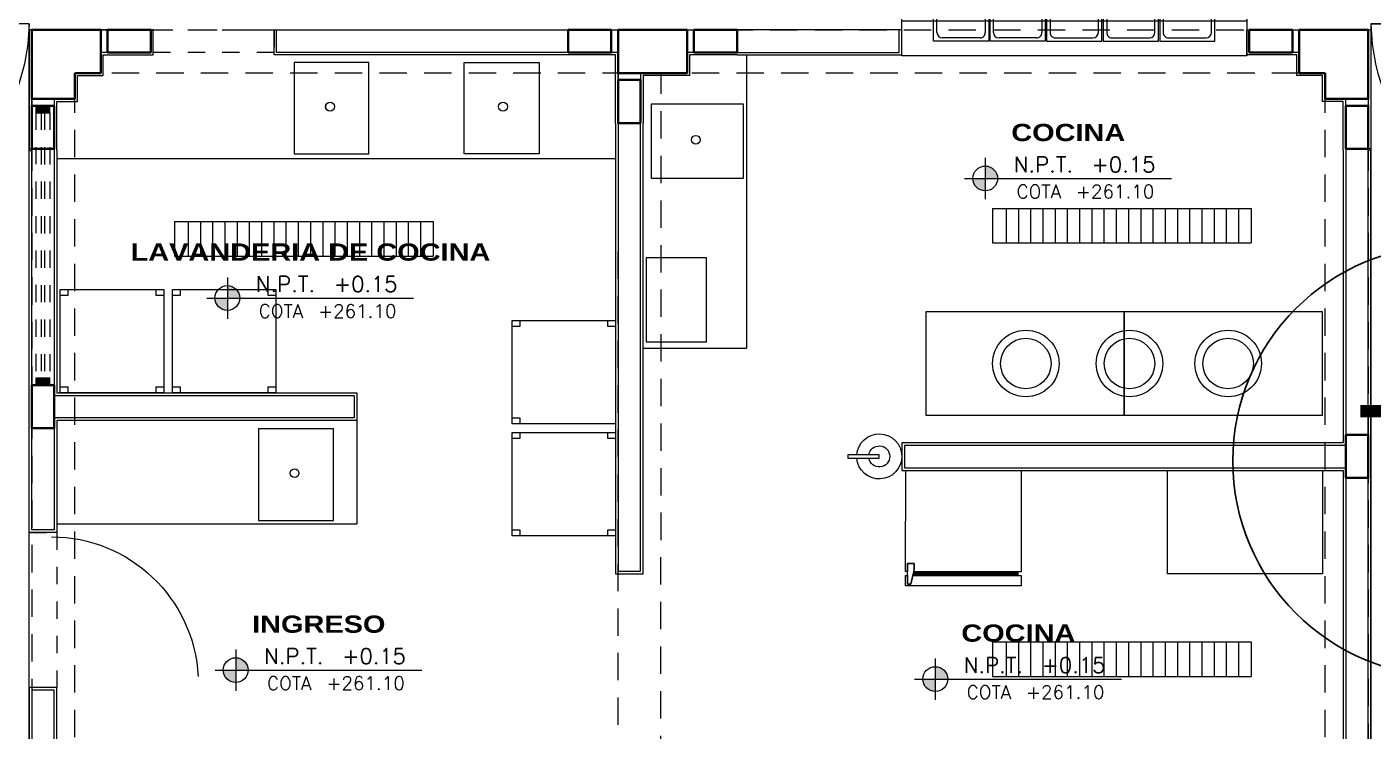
# Model space of a CAD drawing. Header units: metres. Extents: x 349703 to 349913, y 9282546 to 9282694.
# Drawn here: x 349721.92 to 349729.72, y 9282618.29 to 9282622.37 of the extents above; entities that cross this region are included whole.
import ezdxf
from ezdxf.enums import TextEntityAlignment as Align

# ---------------------------------------------------------------- set-up
doc = ezdxf.new("R2010")
doc.units = ezdxf.units.M
doc.header["$LTSCALE"] = 0.25
doc.linetypes.add('01 nivel$0$HIDDEN2', pattern=[0.1875, 0.125, -0.0625])
doc.linetypes.add('DASHED2', pattern=[0.762, 0.635, -0.127])
for name, color, linetype, lineweight in [('0_VANOS', 30, 'Continuous', 9), ('ARQ-FONDO', 253, 'CONTINUOUS', 9), ('LLORAD-TEXTO', 1, 'CONTINUOUS', 25)]:
    doc.layers.add(name, color=color, linetype=linetype, lineweight=lineweight)
doc.styles.add('MOYO2', font='arialbd.ttf', dxfattribs={"width": 1.2})
doc.styles.get("Standard").update_dxf_attribs({"font": 'arial.ttf'})
doc.styles.add('TM-DIM', font='romans.shx')

# ---------------------------------------------------------------- blocks, each defined once
blk = doc.blocks.new('vereda sumñdcjw')
at = {"layer": 'ARQ-FONDO', "flags": 128}
blk.add_lwpolyline([(350088.42, 9282377.5818), (350100.95, 9282377.5818), (350100.95, 9282359.5518), (350098.575, 9282359.5518), (350098.575, 9282346.2018), (350090.795, 9282346.2018), (350090.795, 9282359.5518), (350088.42, 9282359.5518), (350088.42, 9282377.5818)], dxfattribs=at)
blk = doc.blocks.new('VIGAS SUM Y COCINA')
at = {"layer": 'ARQ-FONDO', "linetype": 'DASHED2', "lineweight": 0}
for points in [[(350156.2822, 9282359.5168), (350163.2322, 9282359.5168), (350163.2322, 9282359.2668), (350156.2822, 9282359.2668)], [(350159.5322, 9282359.2668), (350159.2822, 9282359.2668), (350159.2772, 9282346.4668), (350159.5272, 9282346.4668)], [(350156.1322, 9282359.1168), (350155.8822, 9282359.1168), (350155.8822, 9282346.6168), (350156.1322, 9282346.6168)], [(350163.3822, 9282359.1168), (350163.6322, 9282359.1168), (350163.6322, 9282346.6168), (350163.3822, 9282346.6168)]]:
    blk.add_lwpolyline(points, close=True, dxfattribs=at)
blk = doc.blocks.new('Canaleta 1.20x0.2')
at = {"layer": 'ARQ-FONDO'}
for p, q in [((-0.2, -1.35), (-0.2, 0.15)), ((0, 0.15), (-0.2, 0.15)), ((0, -1.35), (0, 0.15)), ((0, 0.0765), (-0.2, 0.0765)), ((0, 0.0056), (-0.2, 0.0056)), ((0, -0.0653), (-0.2, -0.0653)), ((0, -0.1362), (-0.2, -0.1362)), ((0, -0.2072), (-0.2, -0.2072)), ((0, -0.2072), (-0.2, -0.2072)), ((0, -0.2781), (-0.2, -0.2781)), ((0, -0.349), (-0.2, -0.349)), ((0, -0.4199), (-0.2, -0.4199)), ((0, -0.4908), (-0.2, -0.4908)), ((0, -0.5617), (-0.2, -0.5617)), ((0, -0.6327), (-0.2, -0.6327)), ((0, -0.7036), (-0.2, -0.7036)), ((0, -0.7036), (-0.2, -0.7036)), ((0, -0.7745), (-0.2, -0.7745)), ((0, -0.8454), (-0.2, -0.8454)), ((0, -0.9163), (-0.2, -0.9163)), ((0, -0.9872), (-0.2, -0.9872)), ((0, -1.0582), (-0.2, -1.0582)), ((0, -1.1291), (-0.2, -1.1291)), ((0, -1.2), (-0.2, -1.2)), ((0, -1.2709), (-0.2, -1.2709)), ((0, -1.35), (-0.2, -1.35)), ((0, -1.35), (-0.2, -1.35))]:
    blk.add_line(p, q, dxfattribs=at)
blk = doc.blocks.new('EXTINTOR')
at = {"layer": 'ARQ-FONDO'}
blk.add_lwpolyline([(2787.2156, 1117.3544), (2787.0336, 1117.3544), (2787.0336, 1117.3734), (2787.2156, 1117.3734)], close=True, dxfattribs=at)
for radius, start, end in [(0.1306, 183.70032, 175.34671), (0.0611, 187.92066, 170.02475)]:
    blk.add_arc((2787.2156, 1117.3628), radius, start, end, dxfattribs=at)
blk = doc.blocks.new('*U591')
h = blk.add_hatch(color=251)
h.paths.add_polyline_path([(0.75, -0.1724), (0.75, -0.2324), (0.81, -0.2324, 0.414214)])
h.paths.add_polyline_path([(0.75, -0.2324), (0.69, -0.2324, 0.414214), (0.75, -0.2924)])
at = {"color": 2}
for p, q in [((0.75, -0.1324), (0.75, -0.3324)), ((0.65, -0.2324), (1.65, -0.2324))]:
    blk.add_line(p, q, dxfattribs=at)
blk.add_circle((0.75, -0.2324), 0.06, dxfattribs=at)
at = {"color": 2, "style": 'TM-DIM'}
blk.add_text('COTA', height=0.065, rotation=360, dxfattribs=at).set_placement((1.0088, -0.3282), align=Align.CENTER)
for tag, p, height in [('NIV_P', (0.8881, -0.2024), 0.075), ('VALOR_P', (1.2641, -0.2024), 0.075), ('COTA_P', (1.1884, -0.3282), 0.065)]:
    blk.add_attdef(tag, p, '', height=height, rotation=360, dxfattribs=at)
blk = doc.blocks.new('*U923')
at = {"linetype": 'Continuous', "true_color": 0xbebebe}
for points in [[(3032.1314, 1351.1888), (3032.1314, 1351.2688), (3032.1714, 1351.2688), (3032.1714, 1351.1888)], [(3033.7114, 1351.1888), (3033.7114, 1351.2688), (3033.7514, 1351.2688), (3033.7514, 1351.1888)]]:
    blk.add_hatch(color=9, dxfattribs=at).paths.add_polyline_path(points)
at = {"layer": '0_VANOS', "linetype": 'Continuous'}
for p, q in [((3032.1314, 1351.2688), (3032.1714, 1351.2688)), ((3032.1314, 1351.2688), (3032.1314, 1351.1888)), ((3032.1714, 1351.2688), (3032.1714, 1351.1888)), ((3033.7114, 1351.1888), (3033.7114, 1351.2688)), ((3033.7114, 1351.2688), (3033.7514, 1351.2688)), ((3033.7514, 1351.2688), (3033.7514, 1351.1888)), ((3032.1714, 1351.1888), (3032.1314, 1351.1888)), ((3033.7514, 1351.1888), (3033.7114, 1351.1888))]:
    blk.add_line(p, q, dxfattribs=at)
at = {"layer": '0_VANOS', "linetype": '01 nivel$0$HIDDEN2', "ltscale": 0.5}
for p, q in [((3032.1708, 1351.2688), (3033.7108, 1351.2688)), ((3032.1714, 1351.2388), (3033.7114, 1351.2388)), ((3032.1714, 1351.2188), (3033.7114, 1351.2188)), ((3032.1714, 1351.1888), (3033.7114, 1351.1888))]:
    blk.add_line(p, q, dxfattribs=at)
at = {"layer": '0_VANOS', "linetype": '01 nivel$0$HIDDEN2'}
blk.add_line((3033.7114, 1351.2688), (3033.7514, 1351.2688), dxfattribs=at)
blk = doc.blocks.new('1.20')
at = {"layer": 'ARQ-FONDO', "ltscale": 0.025}
blk.add_line((349690.029, 9282634.2128), (349689.989, 9282634.2128), dxfattribs=at)
blk.add_lwpolyline([(349690.029, 9282634.2128), (349690.029, 9282634.1128), (349689.999, 9282634.1128), (349689.999, 9282634.1628), (349689.989, 9282634.1628), (349689.989, 9282634.2128)], dxfattribs=at)
at = {"layer": 'ARQ-FONDO', "lineweight": 0, "ltscale": 0.7, "flags": 128}
blk.add_lwpolyline([(349688.799, 9282634.1128), (349689.999, 9282634.1128)], dxfattribs=at)
at = {"layer": 'ARQ-FONDO', "ltscale": 0.025}
blk.add_lwpolyline([(349689.999, 9282634.1128), (349689.999, 9282634.0628), (349691.169, 9282634.0628), (349691.169, 9282634.1128)], close=True, dxfattribs=at)
at = {"layer": 'ARQ-FONDO', "lineweight": 0, "ltscale": 0.7}
blk.add_arc((349689.985, 9282634.1372), 1.1863, 181.17942, 356.4034, dxfattribs=at)
blk = doc.blocks.new('*U933')
blk.add_arc((0.0215, 0.0476), 0.8535, 0.15786, 87.08143)
blk = doc.blocks.new('feoie cocina')
at = {"layer": 'ARQ-FONDO'}
for p, q in [((350181.7959, 9282361.0762), (350181.7959, 9282360.9912)), ((350181.8259, 9282361.0762), (350181.8259, 9282360.9912)), ((350182.7059, 9282361.0762), (350182.7059, 9282360.9912)), ((350182.7359, 9282361.0762), (350182.7359, 9282360.9912)), ((350182.7959, 9282361.0762), (350182.7959, 9282360.9912)), ((350182.8259, 9282361.0762), (350182.8259, 9282360.9912)), ((350183.7059, 9282361.0762), (350183.7059, 9282360.9912)), ((350183.7359, 9282361.0762), (350183.7359, 9282360.9912)), ((350182.7659, 9282360.9912), (350181.7659, 9282360.9912)), ((350181.7659, 9282360.9912), (350181.7659, 9282360.9612)), ((350183.7659, 9282360.9912), (350182.7659, 9282360.9912)), ((350182.7659, 9282360.9912), (350182.7659, 9282360.9612)), ((350182.7659, 9282360.9912), (350182.7659, 9282360.9612)), ((350183.7659, 9282360.9912), (350183.7659, 9282360.9612)), ((350182.7659, 9282360.9612), (350181.7659, 9282360.9612)), ((350181.7959, 9282360.9612), (350181.7959, 9282360.8762)), ((350181.8259, 9282360.9612), (350181.8259, 9282360.8762)), ((350182.7059, 9282360.9612), (350182.7059, 9282360.8762)), ((350182.7359, 9282360.9612), (350182.7359, 9282360.8762)), ((350183.7659, 9282360.9612), (350182.7659, 9282360.9612)), ((350182.7959, 9282360.9612), (350182.7959, 9282360.8762)), ((350182.8259, 9282360.9612), (350182.8259, 9282360.8762)), ((350183.7059, 9282360.9612), (350183.7059, 9282360.8762)), ((350183.7359, 9282360.9612), (350183.7359, 9282360.8762)), ((350182.7659, 9282360.8762), (350181.7659, 9282360.8762)), ((350181.7659, 9282360.8762), (350181.7659, 9282360.8462)), ((350182.7659, 9282360.8462), (350181.7659, 9282360.8462)), ((350181.7959, 9282360.8462), (350181.7959, 9282360.8212)), ((350181.8259, 9282360.8462), (350181.8259, 9282360.8212)), ((350182.7059, 9282360.8462), (350182.7059, 9282360.8212)), ((350182.7359, 9282360.8462), (350182.7359, 9282360.8212)), ((350183.7659, 9282360.8762), (350182.7659, 9282360.8762)), ((350182.7659, 9282360.8762), (350182.7659, 9282360.8462)), ((350182.7659, 9282360.8762), (350182.7659, 9282360.8462)), ((350183.7659, 9282360.8462), (350182.7659, 9282360.8462)), ((350182.7959, 9282360.8462), (350182.7959, 9282360.8212)), ((350182.8259, 9282360.8462), (350182.8259, 9282360.8212)), ((350183.7059, 9282360.8462), (350183.7059, 9282360.8212)), ((350183.7359, 9282360.8462), (350183.7359, 9282360.8212)), ((350183.7659, 9282360.8762), (350183.7659, 9282360.8462)), ((350181.9499, 9282360.2062), (350181.9499, 9282360.7361)), ((350181.9499, 9282360.7361), (350182.2699, 9282360.7361)), ((350181.9699, 9282360.2562), (350181.9699, 9282360.6861)), ((350181.9999, 9282360.7161), (350182.2199, 9282360.7161)), ((350182.2499, 9282360.6861), (350182.2499, 9282360.2562)), ((350182.2699, 9282360.7361), (350182.2699, 9282360.2062)), ((350182.2779, 9282360.2062), (350182.2779, 9282360.7361)), ((350182.2779, 9282360.7361), (350182.5979, 9282360.7361)), ((350182.2979, 9282360.2562), (350182.2979, 9282360.6861)), ((350182.3279, 9282360.7161), (350182.5479, 9282360.7161)), ((350182.5779, 9282360.6861), (350182.5779, 9282360.2562)), ((350182.5979, 9282360.7361), (350182.5979, 9282360.2062)), ((350182.6059, 9282360.7361), (350182.6059, 9282360.2062)), ((350182.9259, 9282360.7361), (350182.6059, 9282360.7361)), ((350182.6259, 9282360.6861), (350182.6259, 9282360.2562)), ((350182.8759, 9282360.7161), (350182.6559, 9282360.7161)), ((350182.9059, 9282360.2562), (350182.9059, 9282360.6861)), ((350182.9259, 9282360.2062), (350182.9259, 9282360.7361)), ((350182.9339, 9282360.7361), (350182.9339, 9282360.2062)), ((350183.2539, 9282360.7361), (350182.9339, 9282360.7361)), ((350182.9539, 9282360.6861), (350182.9539, 9282360.2562)), ((350183.2039, 9282360.7161), (350182.9839, 9282360.7161)), ((350183.2339, 9282360.2562), (350183.2339, 9282360.6861)), ((350183.2539, 9282360.2062), (350183.2539, 9282360.7361)), ((350183.2619, 9282360.7361), (350183.2619, 9282360.2062)), ((350183.5819, 9282360.7361), (350183.2619, 9282360.7361)), ((350183.2819, 9282360.6861), (350183.2819, 9282360.2562)), ((350183.5319, 9282360.7161), (350183.3119, 9282360.7161)), ((350183.5619, 9282360.2562), (350183.5619, 9282360.6861)), ((350183.5819, 9282360.2062), (350183.5819, 9282360.7361)), ((350183.7659, 9282360.6212), (350181.7659, 9282360.6212)), ((350182.0999, 9282360.4122), (350182.0999, 9282360.5321)), ((350182.1199, 9282360.5301), (350182.1199, 9282360.4122)), ((350182.4279, 9282360.4122), (350182.4279, 9282360.5321)), ((350182.4479, 9282360.5301), (350182.4479, 9282360.4122)), ((350182.7559, 9282360.5301), (350182.7559, 9282360.4122)), ((350182.7759, 9282360.4122), (350182.7759, 9282360.5321)), ((350183.0839, 9282360.5301), (350183.0839, 9282360.4122)), ((350183.1039, 9282360.4122), (350183.1039, 9282360.5321)), ((350183.4119, 9282360.5301), (350183.4119, 9282360.4122)), ((350183.4319, 9282360.4122), (350183.4319, 9282360.5321)), ((350183.7659, 9282360.3212), (350181.7659, 9282360.3212)), ((350182.2699, 9282360.2062), (350181.9499, 9282360.2062)), ((350182.2199, 9282360.2251), (350182.0009, 9282360.2251)), ((350182.5979, 9282360.2062), (350182.2779, 9282360.2062)), ((350182.5479, 9282360.2251), (350182.3279, 9282360.2251)), ((350182.6059, 9282360.2062), (350182.9259, 9282360.2062)), ((350182.6559, 9282360.2251), (350182.8759, 9282360.2251)), ((350182.9339, 9282360.2062), (350183.2539, 9282360.2062)), ((350182.9839, 9282360.2251), (350183.2039, 9282360.2251)), ((350183.2619, 9282360.2062), (350183.5819, 9282360.2062)), ((350183.3119, 9282360.2251), (350183.5319, 9282360.2251))]:
    blk.add_line(p, q, dxfattribs=at)
blk.add_lwpolyline([(350183.7659, 9282360.1212), (350181.7659, 9282360.1212), (350181.7659, 9282360.8212), (350183.7659, 9282360.8212)], close=True, dxfattribs=at)
for centre, radius in [((350182.1094, 9282360.4716), 0.0605), ((350182.4374, 9282360.4716), 0.0605), ((350182.7664, 9282360.4716), 0.0605), ((350183.0944, 9282360.4716), 0.0605), ((350183.4224, 9282360.4716), 0.0605), ((350181.8167, 9282360.4711), 0.0191), ((350183.7134, 9282360.4712), 0.0191)]:
    blk.add_circle(centre, radius, dxfattribs=at)
for centre, radius, start, end in [((350181.9999, 9282360.6861), 0.03, 90, 180), ((350182.2199, 9282360.6861), 0.03, 0, 90), ((350182.3279, 9282360.6861), 0.03, 90, 180), ((350182.5479, 9282360.6861), 0.03, 0, 90), ((350182.6559, 9282360.6861), 0.03, 90, 180), ((350182.8759, 9282360.6861), 0.03, 0, 90), ((350182.9839, 9282360.6861), 0.03, 90, 180), ((350183.2039, 9282360.6861), 0.03, 0, 90), ((350183.3119, 9282360.6861), 0.03, 90, 180), ((350183.5319, 9282360.6861), 0.03, 0, 90), ((350182.0009, 9282360.2562), 0.031, 180, 270), ((350182.2199, 9282360.2552), 0.03, 270, 1.90915), ((350182.3279, 9282360.2562), 0.031, 180, 270), ((350182.5479, 9282360.2552), 0.03, 270, 1.90915), ((350182.6559, 9282360.2552), 0.03, 178.09085, 270), ((350182.8749, 9282360.2562), 0.031, 270, 0), ((350182.9839, 9282360.2552), 0.03, 178.09085, 270), ((350183.2029, 9282360.2562), 0.031, 270, 0), ((350183.3119, 9282360.2552), 0.03, 178.09085, 270), ((350183.5309, 9282360.2562), 0.031, 270, 0)]:
    blk.add_arc(centre, radius, start, end, dxfattribs=at)
blk = doc.blocks.new('sum y comedor varones')
at = {"layer": 'ARQ-FONDO'}
for p, q in [((350160.0272, 9282359.3718), (350160.0272, 9282357.6718)), ((350156.0272, 9282358.7718), (350159.2672, 9282358.7718)), ((350159.4272, 9282357.6718), (350160.0272, 9282357.6718)), ((350157.7672, 9282357.2518), (350157.7672, 9282356.6518)), ((350156.0272, 9282356.6518), (350157.7672, 9282356.6518))]:
    blk.add_line(p, q, dxfattribs=at)
for points in [[(350156.2972, 9282359.5168), (350155.8672, 9282359.5168), (350155.8672, 9282359.0918)], [(350156.0272, 9282358.8168), (350156.0272, 9282359.1018), (350156.1472, 9282359.1018), (350156.1472, 9282359.2518), (350156.2972, 9282359.2518), (350156.2972, 9282359.3718), (350156.5872, 9282359.3718), (350156.5872, 9282359.5168), (350156.3072, 9282359.5168)], [(350158.9922, 9282359.3718), (350158.9922, 9282359.3718), (350157.2872, 9282359.3718), (350157.2872, 9282359.5168), (350158.9922, 9282359.5168), (350158.9922, 9282359.3868)], [(350158.9922, 9282359.3868), (350158.9922, 9282359.5168), (350159.2572, 9282359.5168)], [(350159.2672, 9282359.5168), (350159.6972, 9282359.5168)], [(350159.7072, 9282359.5168), (350159.9722, 9282359.5168), (350159.9722, 9282359.3868)], [(350159.9722, 9282359.3718), (350160.9272, 9282359.3718), (350160.9272, 9282359.5168), (350159.9722, 9282359.5168), (350159.9722, 9282359.3868)], [(350163.4872, 9282358.8168), (350163.4872, 9282359.1018), (350163.3672, 9282359.1018), (350163.3672, 9282359.2518), (350163.2172, 9282359.2518), (350163.2172, 9282359.3718), (350162.9272, 9282359.3718), (350162.9272, 9282359.5168), (350163.2072, 9282359.5168)], [(350163.2172, 9282359.5168), (350163.6472, 9282359.5168), (350163.6472, 9282359.0918)], [(350159.2672, 9282359.2418), (350159.2672, 9282359.3718), (350158.9922, 9282359.3718)], [(350159.9722, 9282359.3718), (350159.6972, 9282359.3718), (350159.6972, 9282359.2518), (350159.4272, 9282359.2518), (350159.4272, 9282358.9768)], [(350159.2672, 9282358.9768), (350159.2672, 9282358.9768), (350159.2672, 9282359.2418)], [(350155.8672, 9282359.0918), (350155.8672, 9282358.8268), (350156.0122, 9282358.8268)], [(350163.6472, 9282359.0918), (350163.6472, 9282358.8268), (350163.5022, 9282358.8268)], [(350159.2672, 9282358.9768), (350159.2672, 9282356.3618), (350159.4272, 9282356.3618), (350159.4272, 9282358.9768)], [(350159.4122, 9282358.9768), (350159.2822, 9282358.9768)], [(350159.4122, 9282358.9768), (350159.2822, 9282358.9768)], [(350156.0272, 9282358.8168), (350156.0272, 9282357.4118), (350157.7672, 9282357.4118), (350157.7672, 9282357.2518), (350156.0272, 9282357.2518), (350156.0272, 9282356.6018), (350155.8672, 9282356.6018), (350155.8672, 9282358.8168), (350155.8822, 9282358.8168)], [(350163.4872, 9282358.8168), (350163.4872, 9282357.1218), (350160.9272, 9282357.1218), (350160.9272, 9282356.9618), (350163.4872, 9282356.9618), (350163.4872, 9282355.3068)], [(350163.6322, 9282355.3168), (350163.6472, 9282355.3168), (350163.6472, 9282358.8168), (350163.6322, 9282358.8168)], [(350162.2174, 9282357.2818), (350162.2174, 9282357.8818), (350161.0674, 9282357.8818), (350161.0674, 9282357.2818), (350162.2174, 9282357.2818)], [(350163.3674, 9282357.2818), (350163.3674, 9282357.8818), (350162.2174, 9282357.8818), (350162.2174, 9282357.2818), (350163.3674, 9282357.2818)], [(350162.4674, 9282356.9618), (350163.3674, 9282356.9618), (350163.3674, 9282356.3618), (350162.4674, 9282356.3618), (350162.4674, 9282356.9618)], [(350160.9597, 9282356.3018), (350160.9597, 9282356.4218), (350160.9997, 9282356.4218), (350160.9997, 9282356.3899), (350160.9797, 9282356.3018), (350160.9597, 9282356.3018)], [(350156.0272, 9282355.3068), (350156.0272, 9282355.7018), (350155.8672, 9282355.7018), (350155.8672, 9282355.3168), (350155.8822, 9282355.3168)]]:
    blk.add_lwpolyline(points, dxfattribs=at)
at = {"layer": 'ARQ-FONDO', "lineweight": 35}
for points in [[(350156.1322, 9282359.2668), (350156.2822, 9282359.2668), (350156.2822, 9282359.5168), (350155.8822, 9282359.5168), (350155.8822, 9282359.1168), (350156.1322, 9282359.1168)], [(350159.6822, 9282359.5168), (350159.2822, 9282359.5168), (350159.2822, 9282359.2668), (350159.6822, 9282359.2668)], [(350163.3822, 9282359.2668), (350163.2322, 9282359.2668), (350163.2322, 9282359.5168), (350163.6322, 9282359.5168), (350163.6322, 9282359.1168), (350163.3822, 9282359.1168)]]:
    blk.add_lwpolyline(points, close=True, dxfattribs=at)
at = {"layer": 'ARQ-FONDO'}
for points in [[(350156.2822, 9282359.5168), (350156.3222, 9282359.5168), (350156.3222, 9282359.3868), (350156.2822, 9282359.3868)], [(350158.9922, 9282359.3868), (350157.3022, 9282359.3868), (350157.3022, 9282359.5168), (350158.9922, 9282359.5168)], [(350159.2422, 9282359.5168), (350159.2822, 9282359.5168), (350159.2822, 9282359.3868), (350159.2422, 9282359.3868)], [(350159.6822, 9282359.5168), (350159.7222, 9282359.5168), (350159.7222, 9282359.3868), (350159.6822, 9282359.3868)], [(350159.9722, 9282359.3868), (350160.9122, 9282359.3868), (350160.9122, 9282359.5168), (350159.9722, 9282359.5168)], [(350163.1922, 9282359.5168), (350163.2322, 9282359.5168), (350163.2322, 9282359.3868), (350163.1922, 9282359.3868)], [(350157.4041, 9282359.3287), (350157.4041, 9282358.7972), (350157.8376, 9282358.7972), (350157.8376, 9282359.3287)], [(350158.8238, 9282359.3287), (350158.8238, 9282358.7972), (350158.3903, 9282358.7972), (350158.3903, 9282359.3287)], [(350159.4122, 9282359.2668), (350159.4122, 9282359.2268), (350159.2822, 9282359.2268), (350159.2822, 9282359.2668)], [(350156.0122, 9282359.1168), (350156.0122, 9282359.0768), (350155.8822, 9282359.0768), (350155.8822, 9282359.1168)], [(350163.6322, 9282359.1168), (350163.6322, 9282359.0768), (350163.5022, 9282359.0768), (350163.5022, 9282359.1168)], [(350159.4761, 9282359.0885), (350160.0077, 9282359.0885), (350160.0077, 9282358.655), (350159.4761, 9282358.655)], [(350159.4122, 9282358.9768), (350159.2822, 9282358.9768), (350159.2822, 9282356.3768), (350159.4122, 9282356.3768)], [(350155.8822, 9282358.8268), (350156.0122, 9282358.8268), (350156.0122, 9282356.6168), (350155.8822, 9282356.6168)], [(350163.6322, 9282358.8268), (350163.5022, 9282358.8268), (350163.5022, 9282355.0168), (350163.6322, 9282355.0168)], [(350159.4453, 9282357.7074), (350159.7941, 9282357.7074), (350159.7941, 9282358.1951), (350159.4453, 9282358.1951)], [(350156.0481, 9282357.4118), (350156.0481, 9282358.0118), (350156.6481, 9282358.0118), (350156.6481, 9282357.4118)], [(350156.0927, 9282357.9772), (350156.0481, 9282357.9772), (350156.0481, 9282358.0118), (350156.0927, 9282358.0118)], [(350156.6481, 9282357.9772), (350156.6034, 9282357.9772), (350156.6034, 9282358.0118), (350156.6481, 9282358.0118)], [(350156.6981, 9282357.4118), (350156.6981, 9282358.0118), (350157.2981, 9282358.0118), (350157.2981, 9282357.4118)], [(350156.7427, 9282357.9772), (350156.6981, 9282357.9772), (350156.6981, 9282358.0118), (350156.7427, 9282358.0118)], [(350157.2981, 9282357.9772), (350157.2534, 9282357.9772), (350157.2534, 9282358.0118), (350157.2981, 9282358.0118)], [(350158.6674, 9282357.2318), (350158.6674, 9282357.8318), (350159.2674, 9282357.8318), (350159.2674, 9282357.2318)], [(350158.7121, 9282357.7972), (350158.6674, 9282357.7972), (350158.6674, 9282357.8318), (350158.7121, 9282357.8318)], [(350159.2674, 9282357.7972), (350159.2227, 9282357.7972), (350159.2227, 9282357.8318), (350159.2674, 9282357.8318)], [(350157.7522, 9282357.2668), (350156.0122, 9282357.2668), (350156.0122, 9282357.3968), (350157.7522, 9282357.3968)], [(350156.0927, 9282357.4118), (350156.0481, 9282357.4118), (350156.0481, 9282357.4464), (350156.0927, 9282357.4464)], [(350156.6481, 9282357.4118), (350156.6034, 9282357.4118), (350156.6034, 9282357.4464), (350156.6481, 9282357.4464)], [(350156.7427, 9282357.4118), (350156.6981, 9282357.4118), (350156.6981, 9282357.4464), (350156.7427, 9282357.4464)], [(350157.2981, 9282357.4118), (350157.2534, 9282357.4118), (350157.2534, 9282357.4464), (350157.2981, 9282357.4464)], [(350158.7121, 9282357.2318), (350158.6674, 9282357.2318), (350158.6674, 9282357.2664), (350158.7121, 9282357.2664)], [(350157.1979, 9282357.2029), (350157.1979, 9282356.6714), (350157.6314, 9282356.6714), (350157.6314, 9282357.2029)], [(350158.6674, 9282356.5818), (350158.6674, 9282357.1818), (350159.2674, 9282357.1818), (350159.2674, 9282356.5818)], [(350158.7121, 9282357.1472), (350158.6674, 9282357.1472), (350158.6674, 9282357.1818), (350158.7121, 9282357.1818)], [(350159.2674, 9282357.1472), (350159.2227, 9282357.1472), (350159.2227, 9282357.1818), (350159.2674, 9282357.1818)], [(350160.9422, 9282356.9768), (350163.5022, 9282356.9768), (350163.5022, 9282357.1068), (350160.9422, 9282357.1068)], [(350160.9499, 9282356.9618), (350161.6199, 9282356.9615), (350161.6197, 9282356.3743), (350160.9962, 9282356.3745), (350160.9997, 9282356.3899), (350160.9997, 9282356.4218), (350160.9597, 9282356.4218), (350160.9597, 9282356.3746), (350160.9497, 9282356.3746)], [(350158.7121, 9282356.5818), (350158.6674, 9282356.5818), (350158.6674, 9282356.6164), (350158.7121, 9282356.6164)], [(350159.2674, 9282356.5818), (350159.2227, 9282356.5818), (350159.2227, 9282356.6164), (350159.2674, 9282356.6164)], [(350160.9945, 9282356.3668), (350161.6, 9282356.3666), (350161.6, 9282356.3598), (350160.9929, 9282356.36)], [(350160.9962, 9282356.3745), (350161.6, 9282356.3743), (350161.6, 9282356.3666), (350160.9945, 9282356.3668)], [(350160.9497, 9282356.3532), (350160.9597, 9282356.3532), (350160.9597, 9282356.3018), (350160.9797, 9282356.3018), (350160.9914, 9282356.3531), (350161.6197, 9282356.3529), (350161.6197, 9282356.2915), (350160.9497, 9282356.2918)], [(350160.9929, 9282356.36), (350161.6, 9282356.3598), (350161.6, 9282356.3529), (350160.9914, 9282356.3531)], [(350155.8822, 9282355.3068), (350156.0122, 9282355.3068), (350156.0122, 9282355.6868), (350155.8822, 9282355.6868)]]:
    blk.add_lwpolyline(points, close=True, dxfattribs=at)
at = {"layer": 'ARQ-FONDO', "lineweight": 35, "flags": 128}
for points in [[(350156.3222, 9282359.3868), (350156.3222, 9282359.5168), (350156.5722, 9282359.5168), (350156.5722, 9282359.3868), (350156.3222, 9282359.3868)], [(350158.9922, 9282359.3868), (350158.9922, 9282359.5168), (350159.2422, 9282359.5168), (350159.2422, 9282359.3868), (350158.9922, 9282359.3868)], [(350159.7222, 9282359.3868), (350159.7222, 9282359.5168), (350159.9722, 9282359.5168), (350159.9722, 9282359.3868), (350159.7222, 9282359.3868)], [(350162.9422, 9282359.3868), (350162.9422, 9282359.5168), (350163.1922, 9282359.5168), (350163.1922, 9282359.3868), (350162.9422, 9282359.3868)], [(350159.2822, 9282359.2268), (350159.4122, 9282359.2268), (350159.4122, 9282358.9768), (350159.2822, 9282358.9768), (350159.2822, 9282359.2268)], [(350155.8822, 9282359.0768), (350156.0122, 9282359.0768), (350156.0122, 9282358.8268), (350155.8822, 9282358.8268), (350155.8822, 9282359.0768)], [(350163.5022, 9282359.0768), (350163.6322, 9282359.0768), (350163.6322, 9282358.8268), (350163.5022, 9282358.8268), (350163.5022, 9282359.0768)], [(350155.8822, 9282357.4568), (350156.0122, 9282357.4568), (350156.0122, 9282357.2068), (350155.8822, 9282357.2068), (350155.8822, 9282357.4568)], [(350163.5022, 9282357.1681), (350163.6322, 9282357.1681), (350163.6322, 9282356.9181), (350163.5022, 9282356.9181), (350163.5022, 9282357.1681)]]:
    blk.add_lwpolyline(points, dxfattribs=at)
at = {"layer": 'ARQ-FONDO', "linetype": '01 nivel$0$HIDDEN2'}
for points in [[(350156.5872, 9282359.5168), (350157.2872, 9282359.5168), (350157.2872, 9282359.3868), (350156.5872, 9282359.3868)], [(350155.8672, 9282356.6018), (350156.0272, 9282356.6018), (350156.0272, 9282355.7018), (350155.8672, 9282355.7018)]]:
    blk.add_lwpolyline(points, close=True, dxfattribs=at)
at = {"layer": 'ARQ-FONDO'}
for centre, radius in [((350157.6121, 9282359.0718), 0.0255), ((350157.6123, 9282359.0718), 0.0255), ((350158.6152, 9282359.0718), 0.0255), ((350161.6464, 9282357.5818), 0.1928), ((350162.2474, 9282357.5818), 0.1928), ((350162.8195, 9282357.5818), 0.1928), ((350161.6464, 9282357.5818), 0.1463), ((350162.2474, 9282357.5818), 0.1463), ((350162.8195, 9282357.5818), 0.1463), ((350157.4065, 9282356.946), 0.0255)]:
    blk.add_circle(centre, radius, dxfattribs=at)
at = {"layer": 'ARQ-FONDO', "lineweight": 0}
blk.add_circle((350159.7331, 9282358.8799), 0.0255, dxfattribs=at)
at = {"layer": 'ARQ-FONDO'}
for name, p in [('feoie cocina', (-20.8386, -0.7544)), ('1.20', (474.8483, -274.561))]:
    blk.add_blockref(name, p, dxfattribs=at)
at = {"layer": 'ARQ-FONDO', "xscale": -1}
blk.add_blockref('1.20', (699844.6662, -274.561), dxfattribs=at)
for name, p, rotation in [('*U923', (351507.176, 9285391.2082), 90), ('EXTINTOR', (347373.5811, 9283474.4057), 180), ('*U933', (350155.9472, 9282355.7018), 270)]:
    blk.add_blockref(name, p, dxfattribs=dict(at, rotation=rotation))
at = {"layer": 'ARQ-FONDO', "xscale": 1.199999999999999, "yscale": 1.199999999999999, "zscale": 1.199999999999999}
for p in [(350160.511, 9282358.9341), (350156.1168, 9282358.2406), (350156.1651, 9282356.0823), (350160.2215, 9282356.0304)]:
    blk.add_blockref('*U591', p, dxfattribs=at).add_auto_attribs({'NIV_P': 'N.P.T.', 'COTA_P': '+261.10', 'VALOR_P': '+0.15'})
at = {"layer": 'ARQ-FONDO', "ltscale": 0.025, "xscale": -1, "rotation": 270}
for p in [(350162.8032, 9282358.4818), (350158.0603, 9282358.4047), (350162.8032, 9282355.9668)]:
    blk.add_blockref('Canaleta 1.20x0.2', p, dxfattribs=at)
at = {"layer": 'ARQ-FONDO', "lineweight": -2, "char_height": 0.1, "width": 3.247257, "attachment_point": 8, "style": 'MOYO2'}
for s, insert in [('COCINA', (350161.8927, 9282358.8705)), ('LAVANDERIA DE COCINA', (350157.4986, 9282358.1771)), ('INGRESO', (350157.5468, 9282356.0188)), ('COCINA', (350161.6032, 9282355.9668))]:
    blk.add_mtext(s, dxfattribs=dict(at, insert=insert))

msp = doc.modelspace()

# ---------------------------------------------------------------- linework, layer by layer
at = {"layer": 'LLORAD-TEXTO'}
msp.add_circle((349730.16, 9282619.855), 1.25, dxfattribs=at)

# ---------------------------------------------------------------- block references
at = {"layer": 'ARQ-FONDO'}
for name, p in [('vereda sumñdcjw', (-368.8641, 262.8378)), ('sum y comedor varones', (-433.9364, 262.8378)), ('VIGAS SUM Y COCINA', (-433.9364, 262.8378))]:
    msp.add_blockref(name, p, dxfattribs=at)

# ---------------------------------------------------------------- texts
at = {"layer": 'LLORAD-TEXTO'}
msp.add_text('T5', height=0.65, dxfattribs=at).set_placement((349730.16, 9282619.855), align=Align.MIDDLE_CENTER)

doc.saveas('drawing.dxf')
